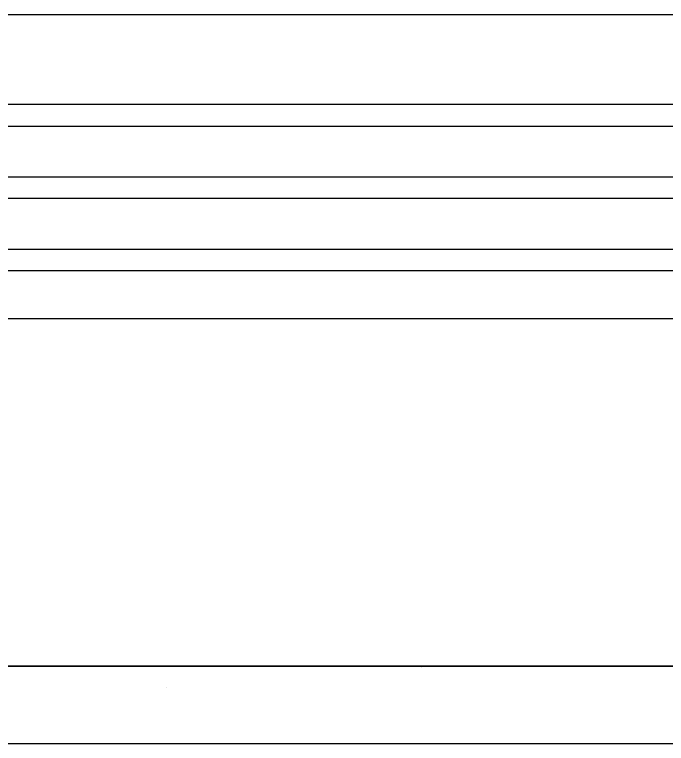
# Model space of a CAD drawing. Header units: centimetres. Extents: x 0.3 to 84.3, y 0.3 to 59.7.
# Drawn here: x 41.1589 to 41.5191, y 19.7314 to 20.134 of the extents above; entities that cross this region are included whole.
import ezdxf

# ---------------------------------------------------------------- set-up
doc = ezdxf.new("R2010")
doc.units = ezdxf.units.CM
for name, pattern in [('AUSGEZOGEN', [0]), ('PHANTOM', [63.5, 31.75, -6.35, 6.35, -6.35, 6.35, -6.35]), ('PUNKT', [6.35, 0, -6.35]), ('VERDECKT', [9.525, 6.35, -3.175])]:
    doc.linetypes.add(name, pattern=pattern)
for name, color, linetype, lineweight in [('Bodenplatte', 7, 'AUSGEZOGEN', 35), ('Decke', 7, 'AUSGEZOGEN', 35), ('Deckendaemmung', 7, 'AUSGEZOGEN', 25), ('Fenster', 7, 'AUSGEZOGEN', 35), ('Wand Beton bewehrt', 7, 'AUSGEZOGEN', 35)]:
    doc.layers.add(name, color=color, linetype=linetype, lineweight=lineweight)

msp = doc.modelspace()

# ---------------------------------------------------------------- linework, layer by layer
at = {"layer": 'Bodenplatte', "color": 92, "linetype": 'VERDECKT', "lineweight": 35, "true_color": 0x00c600}
msp.add_line((31.66, 19.774), (46.91, 19.774), dxfattribs=at)
at = {"layer": 'Decke', "color": 96, "linetype": 'PHANTOM', "lineweight": 35, "true_color": 0x006e00}
msp.add_line((31.66, 19.774), (46.91, 19.774), dxfattribs=at)
at = {"layer": 'Deckendaemmung', "color": 211, "linetype": 'AUSGEZOGEN', "lineweight": 25, "true_color": 0xff70ff}
for p, q in [((41.38383, 19.77339), (41.38383, 19.77339)), ((41.24289, 19.76205), (41.24289, 19.76205))]:
    msp.add_line(p, q, dxfattribs=at)
at = {"layer": 'Fenster', "color": 7, "linetype": 'AUSGEZOGEN', "lineweight": 25}
for p, q in [((38.812, 20.134), (41.604, 20.134)), ((41.63, 20.0844), (38.786, 20.0844)), ((38.786, 20.0724), (41.63, 20.0724)), ((38.786, 20.0444), (41.63, 20.0444)), ((41.63, 20.0324), (38.786, 20.0324)), ((38.786, 20.0044), (41.63, 20.0044)), ((41.63, 19.9924), (38.786, 19.9924)), ((41.6004, 19.966), (38.8156, 19.966)), ((38.6856, 19.7314), (41.6004, 19.7314))]:
    msp.add_line(p, q, dxfattribs=at)
at = {"layer": 'Wand Beton bewehrt', "color": 180, "linetype": 'PUNKT', "lineweight": 25}
for p, q in [((44.97, 19.914), (38.38, 19.914)), ((38.61, 19.774), (44.74, 19.774))]:
    msp.add_line(p, q, dxfattribs=at)

doc.saveas('drawing.dxf')
